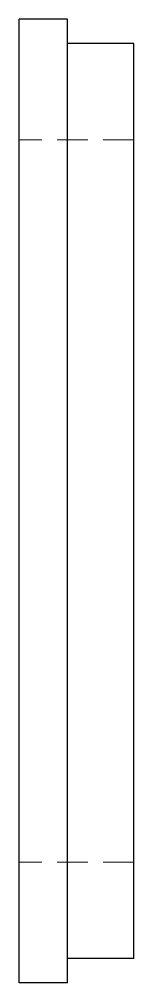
# Model space of a CAD drawing. Header units: millimetres. Extents: x 418.1 to 422.9, y 277 to 317.
import ezdxf

# ---------------------------------------------------------------- set-up
doc = ezdxf.new("R2010")
doc.units = ezdxf.units.MM
doc.linetypes.add('HIDDEN', pattern=[1.905, 1.27, -0.635])

msp = doc.modelspace()

# ---------------------------------------------------------------- linework, layer by layer
at = {"color": 7, "linetype": 'Continuous', "lineweight": 25}
for p, q in [((420.125, 317), (418.125, 317)), ((418.125, 277), (418.125, 317)), ((420.125, 277), (420.125, 317)), ((422.875, 316), (420.125, 316)), ((422.875, 278), (422.875, 316)), ((422.875, 278), (420.125, 278)), ((420.125, 277), (418.125, 277))]:
    msp.add_line(p, q, dxfattribs=at)
at = {"color": 7, "linetype": 'HIDDEN', "lineweight": 18}
for p, q in [((422.875, 312), (418.125, 312)), ((422.875, 282), (418.125, 282))]:
    msp.add_line(p, q, dxfattribs=at)

doc.saveas('drawing.dxf')
